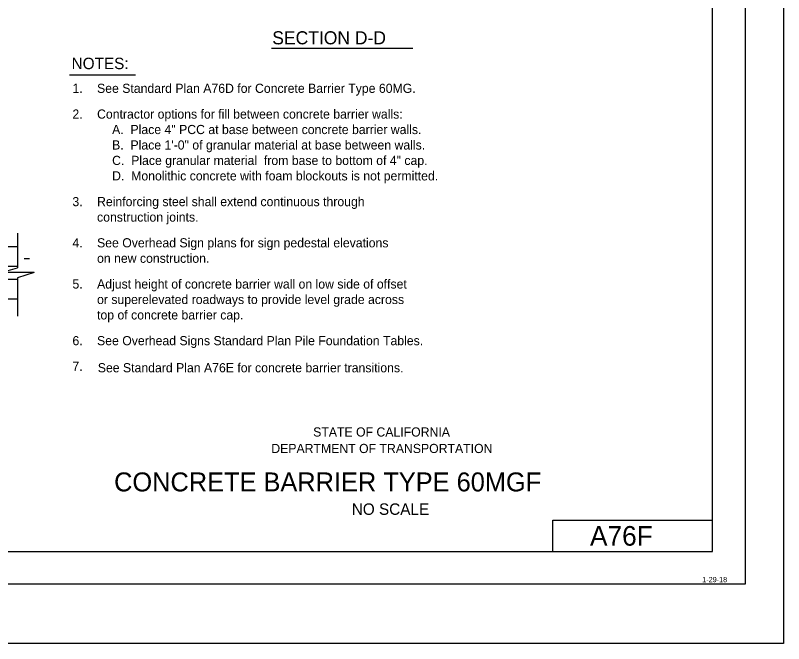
# Model space of a CAD drawing. Extents: x -894 to 866, y -476 to 714.
# Drawn here: x 279 to 866, y -476 to 4 of the extents above; entities that cross this region are included whole.
import ezdxf

# ---------------------------------------------------------------- set-up
doc = ezdxf.new("R2010")
doc.units = 0
for name, color, linetype in [('10 Sheet Format', 7, 'Continuous'), ('56 Stage 3 Anno', 7, 'Continuous'), ('57 Undefined', 7, 'Continuous'), ('60 Nongeo Data', 7, 'Continuous')]:
    doc.layers.add(name, color=color, linetype=linetype)

msp = doc.modelspace()

# ---------------------------------------------------------------- linework, layer by layer
at = {"layer": '10 Sheet Format'}
for p, q in [((811.55, -406.04), (811.55, 643.96)), ((689.54, -406.04), (689.54, -382.04)), ((689.54, -382.04), (811.55, -382.04)), ((-813.45, -406.04), (811.55, -406.04)), ((836.58, -431.05), (836.58, -431.05))]:
    msp.add_line(p, q, dxfattribs=at)
for points in [[(-894.04, 713.56), (865.96, 713.56), (865.96, -476.44), (-894.04, -476.44)], [(-863.43, 668.96), (836.57, 668.96), (836.57, -431.04), (-863.43, -431.04)], [(-863.43, 668.96), (836.57, 668.96), (836.57, -431.04), (-863.43, -431.04)]]:
    msp.add_lwpolyline(points, close=True, dxfattribs=at)
at = {"layer": '56 Stage 3 Anno'}
for p, q in [((474.65, -21.33), (582.45, -21.33)), ((320.26, -41.59), (370.56, -41.59))]:
    msp.add_line(p, q, dxfattribs=at)
at = {"layer": '60 Nongeo Data'}
for p, q in [((280.5, -162.6), (280.5, -189.08)), ((238.68, -172.93), (280.5, -172.93)), ((238.68, -187.93), (280.5, -187.93)), ((267.96, -192.71), (280.5, -189.08)), ((293.08, -192.71), (267.96, -192.71)), ((293.08, -192.71), (280.5, -196.79)), ((238.68, -197.93), (280.5, -197.93)), ((280.5, -196.79), (280.5, -226.14)), ((238.68, -212.93), (280.5, -212.93))]:
    msp.add_line(p, q, dxfattribs=at)
msp.add_lwpolyline([(285.59, -182.12), (289.59, -182.12)], dxfattribs=at)

# ---------------------------------------------------------------- texts
at = {"layer": '10 Sheet Format'}
for s, height, p in [('STATE OF CALIFORNIA', 7, (506.38, -318.12)), ('DEPARTMENT OF TRANSPORTATION', 7, (474.38, -330.73)), ('CONCRETE BARRIER TYPE 60MGF', 14.5, (354.22, -360.06)), ('NO SCALE', 8.75, (535.87, -377.98)), ('A76F', 15, (717.96, -401.54)), ('1-29-18', 4, (803.74, -429.46))]:
    msp.add_text(s, height=height, dxfattribs=at).set_placement(p)
at = {"layer": '56 Stage 3 Anno'}
for s, height, p in [('SECTION D-D', 10, (475.11, -18.29)), ('NOTES:', 8.75, (321.76, -37.26))]:
    msp.add_text(s, height=height, dxfattribs=at).set_placement(p)
at = {"layer": '57 Undefined'}
for s, p in [('1.', (322.38, -55.4)), ('See Standard Plan A76D for Concrete Barrier Type 60MG.', (341.2, -55.4)), ('2.', (322.38, -75.09)), ('Contractor options for fill between concrete barrier walls:', (341.2, -75.09)), ('A.  Place 4" PCC at base between concrete barrier walls.', (352.71, -86.9)), ('B.  Place 1\'-0" of granular material at base between walls.', (352.71, -98.71)), ('C.  Place granular material  from base to bottom of 4" cap.', (352.71, -110.52)), ('D.  Monolithic concrete with foam blockouts is not permitted.', (352.71, -122.33)), ('3.', (322.38, -142.01)), ('Reinforcing steel shall extend continuous through', (341.2, -142.01)), ('construction joints.', (341.2, -153.83)), ('4.', (322.38, -173.51)), ('See Overhead Sign plans for sign pedestal elevations', (341.2, -173.51)), ('on new construction.', (341.2, -185.32)), ('5.', (322.38, -205.01)), ('Adjust height of concrete barrier wall on low side of offset', (341.2, -205.01)), ('or superelevated roadways to provide level grade across', (341.2, -216.82)), ('top of concrete barrier cap.', (341.2, -228.63)), ('6.', (322.38, -248.31)), ('See Overhead Signs Standard Plan Pile Foundation Tables.', (341.2, -248.31)), ('7.', (322.38, -267.89)), ('See Standard Plan A76E for concrete barrier transitions.', (341.76, -269.01))]:
    msp.add_text(s, height=7, dxfattribs=at).set_placement(p)

doc.saveas('drawing.dxf')
